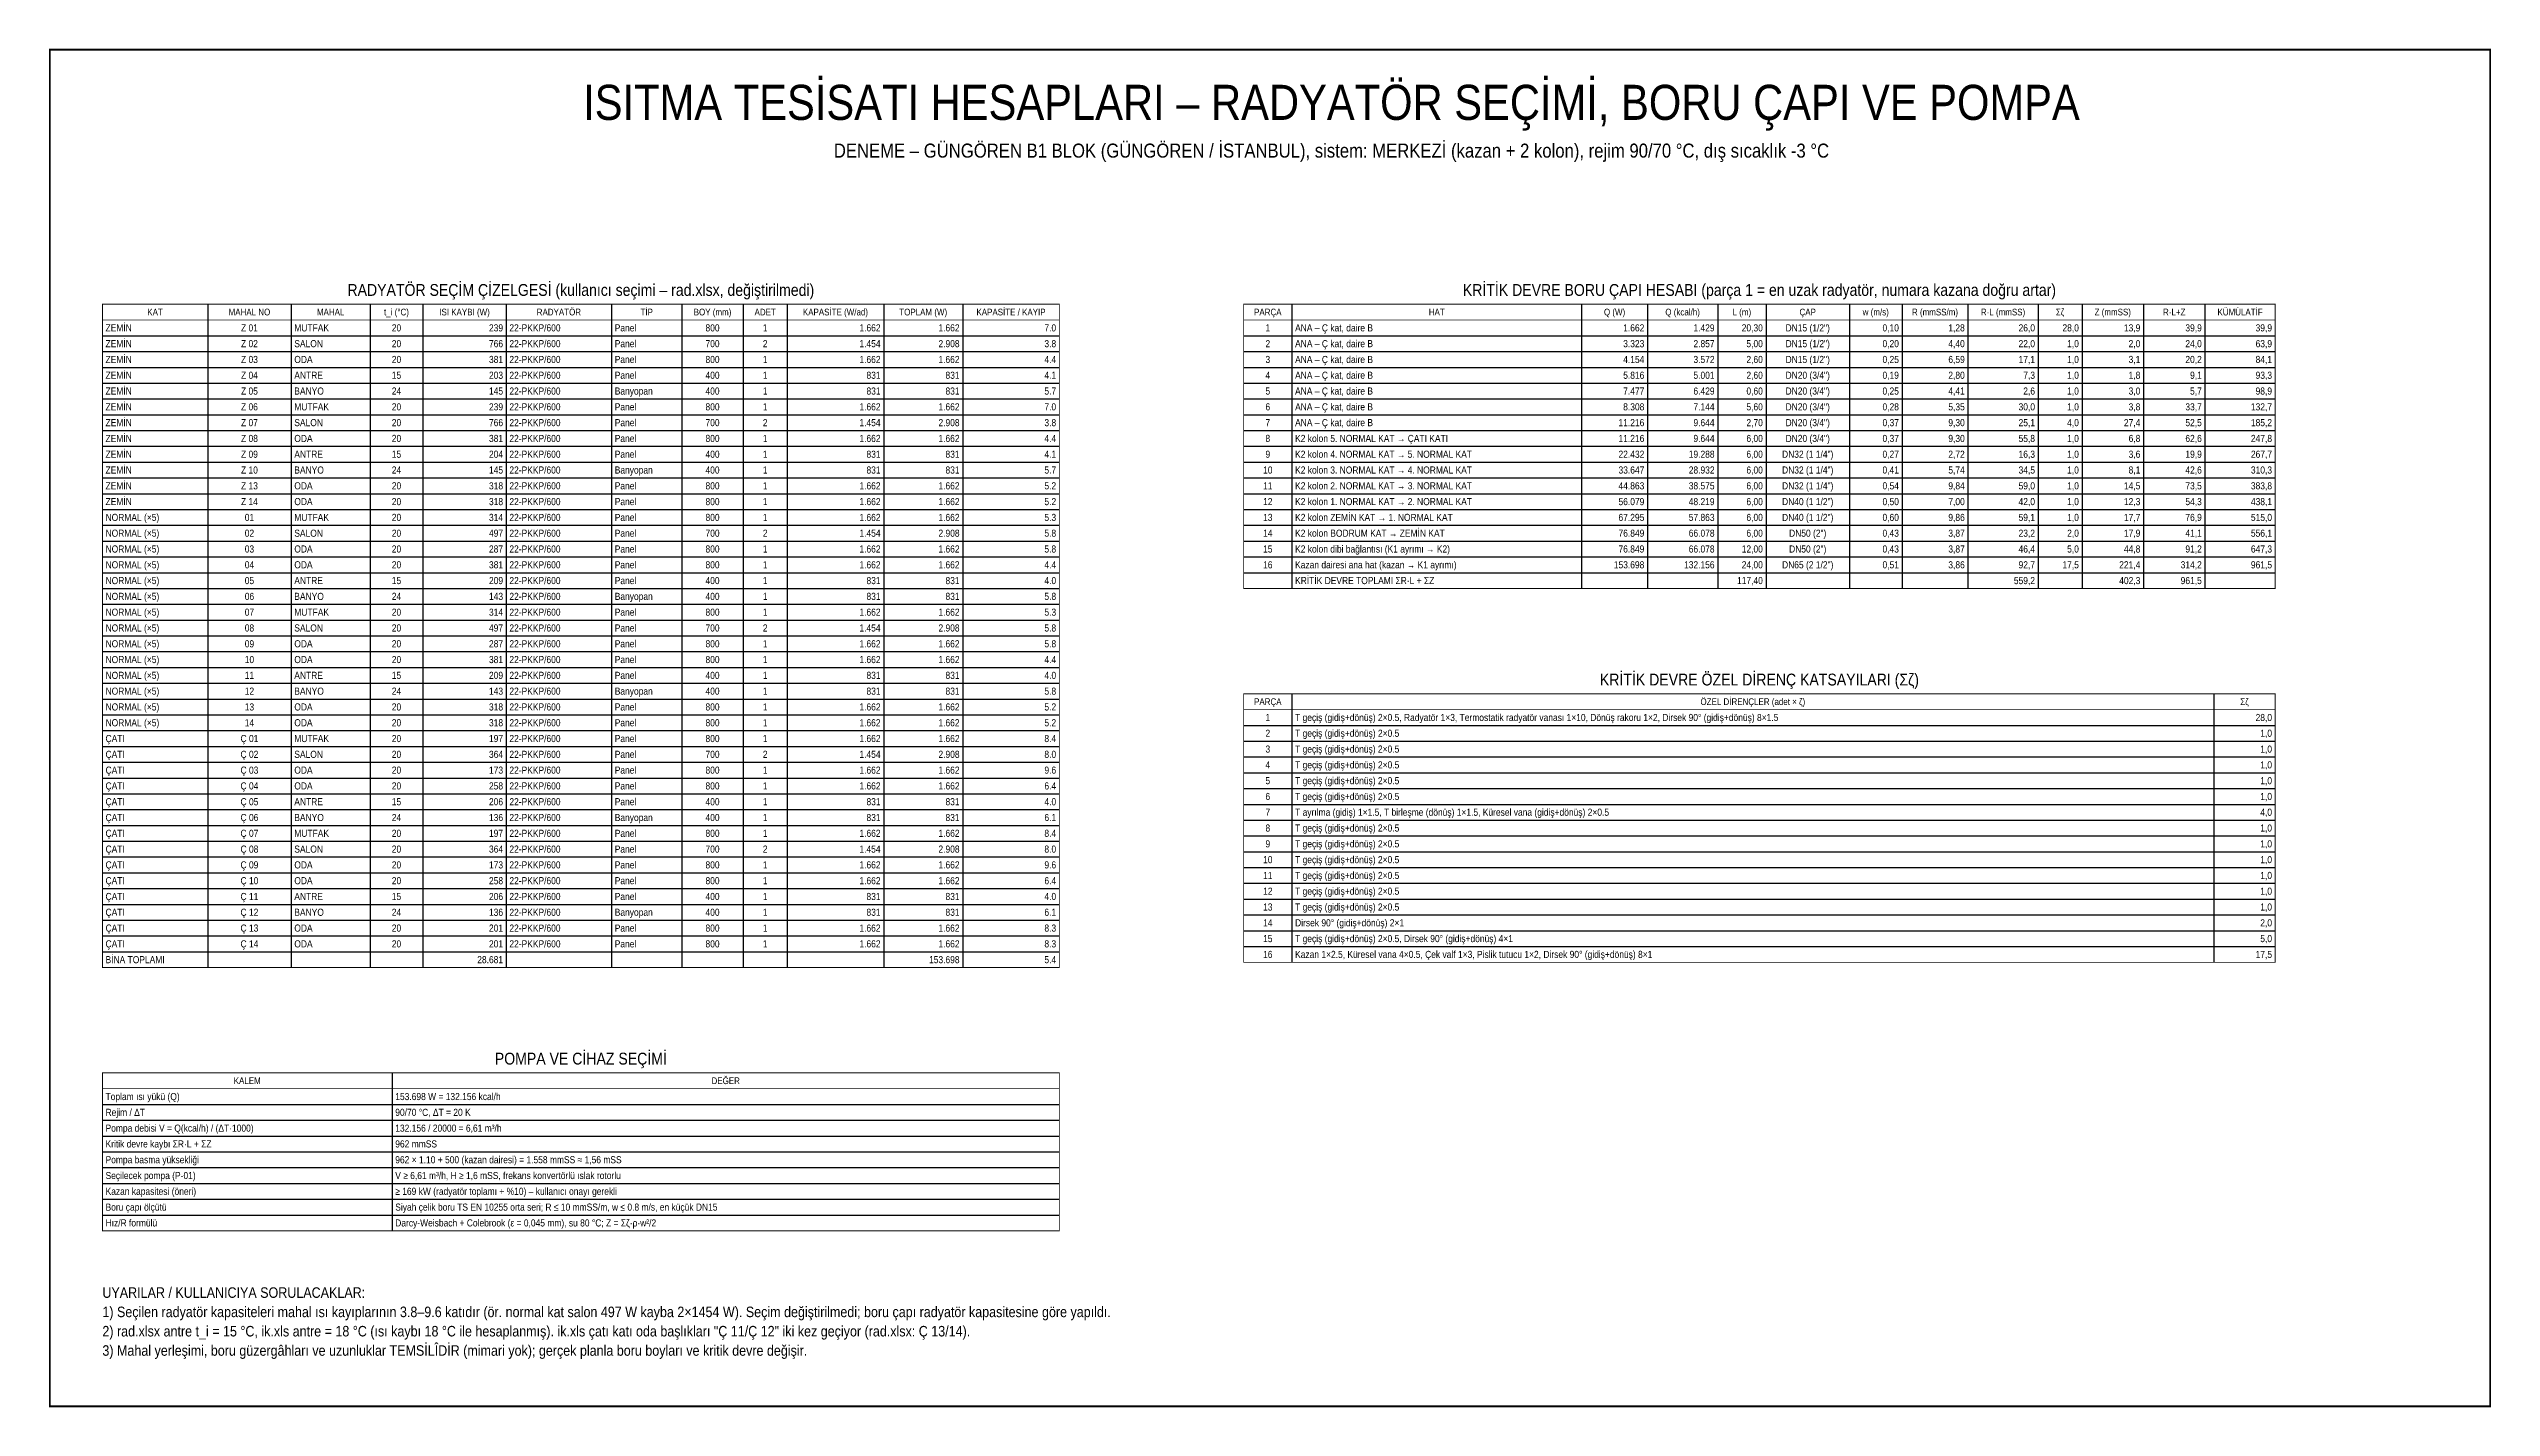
# Model space of a CAD drawing. Header units: centimetres. Extents: x -61 to 10101, y -10257 to 1521.
# Drawn here: x -61 to 2721, y -10257 to -8709 of the extents above; entities that cross this region are included whole.
import ezdxf
from ezdxf.enums import TextEntityAlignment as Align

# ---------------------------------------------------------------- set-up
doc = ezdxf.new("R2010")
doc.units = ezdxf.units.CM
for name, color, linetype in [('ROTAS-BASLIK', 7, 'Continuous'), ('ROTAS-DENEME', 1, 'Continuous'), ('ROTAS-PAFTA', 7, 'Continuous'), ('ROTAS-TABLO', 7, 'Continuous'), ('ROTAS-YAZI', 7, 'Continuous')]:
    doc.layers.add(name, color=color, linetype=linetype)
doc.styles.add('ROTAS', font='arial.ttf')

msp = doc.modelspace()

# ---------------------------------------------------------------- linework, layer by layer
at = {"layer": 'ROTAS-PAFTA', "const_width": 2}
msp.add_lwpolyline([(-60, -10256), (2720, -10256), (2720, -8710), (-60, -8710)], close=True, dxfattribs=at)
at = {"layer": 'ROTAS-TABLO', "const_width": 1}
for points in [[(0, -9000), (1090, -9000), (1090, -9756), (0, -9756)], [(1300, -9000), (2475, -9000), (2475, -9324), (1300, -9324)], [(1300, -9444), (2475, -9444), (2475, -9750), (1300, -9750)], [(0, -9876), (1090, -9876), (1090, -10056), (0, -10056)]]:
    msp.add_lwpolyline(points, close=True, dxfattribs=at)
at = {"layer": 'ROTAS-TABLO'}
for points in [[(120, -9000), (120, -9756)], [(215, -9000), (215, -9756)], [(305, -9000), (305, -9756)], [(365, -9000), (365, -9756)], [(460, -9000), (460, -9756)], [(580, -9000), (580, -9756)], [(660, -9000), (660, -9756)], [(730, -9000), (730, -9756)], [(780, -9000), (780, -9756)], [(890, -9000), (890, -9756)], [(980, -9000), (980, -9756)], [(1355, -9000), (1355, -9324)], [(1685, -9000), (1685, -9324)], [(1760, -9000), (1760, -9324)], [(1840, -9000), (1840, -9324)], [(1895, -9000), (1895, -9324)], [(1990, -9000), (1990, -9324)], [(2050, -9000), (2050, -9324)], [(2125, -9000), (2125, -9324)], [(2205, -9000), (2205, -9324)], [(2255, -9000), (2255, -9324)], [(2325, -9000), (2325, -9324)], [(2395, -9000), (2395, -9324)], [(0, -9036), (1090, -9036)], [(1300, -9036), (2475, -9036)], [(0, -9054), (1090, -9054)], [(1300, -9054), (2475, -9054)], [(0, -9072), (1090, -9072)], [(0, -9090), (1090, -9090)], [(1300, -9072), (2475, -9072)], [(1300, -9090), (2475, -9090)], [(0, -9108), (1090, -9108)], [(1300, -9108), (2475, -9108)], [(0, -9126), (1090, -9126)], [(0, -9144), (1090, -9144)], [(1300, -9126), (2475, -9126)], [(1300, -9144), (2475, -9144)], [(0, -9162), (1090, -9162)], [(0, -9180), (1090, -9180)], [(1300, -9162), (2475, -9162)], [(1300, -9180), (2475, -9180)], [(0, -9198), (1090, -9198)], [(1300, -9198), (2475, -9198)], [(0, -9216), (1090, -9216)], [(0, -9234), (1090, -9234)], [(1300, -9216), (2475, -9216)], [(1300, -9234), (2475, -9234)], [(0, -9252), (1090, -9252)], [(1300, -9252), (2475, -9252)], [(0, -9270), (1090, -9270)], [(0, -9288), (1090, -9288)], [(1300, -9270), (2475, -9270)], [(1300, -9288), (2475, -9288)], [(0, -9306), (1090, -9306)], [(1300, -9306), (2475, -9306)], [(0, -9324), (1090, -9324)], [(0, -9342), (1090, -9342)], [(0, -9360), (1090, -9360)], [(0, -9378), (1090, -9378)], [(0, -9396), (1090, -9396)], [(0, -9414), (1090, -9414)], [(0, -9432), (1090, -9432)], [(0, -9450), (1090, -9450)], [(1355, -9444), (1355, -9750)], [(2405, -9444), (2405, -9750)], [(0, -9468), (1090, -9468)], [(0, -9486), (1090, -9486)], [(1300, -9480), (2475, -9480)], [(0, -9504), (1090, -9504)], [(1300, -9498), (2475, -9498)], [(0, -9522), (1090, -9522)], [(0, -9540), (1090, -9540)], [(1300, -9516), (2475, -9516)], [(1300, -9534), (2475, -9534)], [(0, -9558), (1090, -9558)], [(1300, -9552), (2475, -9552)], [(1300, -9570), (2475, -9570)], [(0, -9576), (1090, -9576)], [(0, -9594), (1090, -9594)], [(1300, -9588), (2475, -9588)], [(0, -9612), (1090, -9612)], [(1300, -9606), (2475, -9606)], [(1300, -9624), (2475, -9624)], [(0, -9630), (1090, -9630)], [(0, -9648), (1090, -9648)], [(1300, -9642), (2475, -9642)], [(0, -9666), (1090, -9666)], [(1300, -9660), (2475, -9660)], [(1300, -9678), (2475, -9678)], [(0, -9684), (1090, -9684)], [(0, -9702), (1090, -9702)], [(1300, -9696), (2475, -9696)], [(0, -9720), (1090, -9720)], [(1300, -9714), (2475, -9714)], [(1300, -9732), (2475, -9732)], [(0, -9738), (1090, -9738)], [(330, -9876), (330, -10056)], [(0, -9912), (1090, -9912)], [(0, -9930), (1090, -9930)], [(0, -9948), (1090, -9948)], [(0, -9966), (1090, -9966)], [(0, -9984), (1090, -9984)], [(0, -10002), (1090, -10002)], [(0, -10020), (1090, -10020)], [(0, -10038), (1090, -10038)]]:
    msp.add_lwpolyline(points, dxfattribs=at)
at = {"layer": 'ROTAS-TABLO', "const_width": 0.6}
for points in [[(0, -9018), (1090, -9018)], [(1300, -9018), (2475, -9018)], [(1300, -9462), (2475, -9462)], [(0, -9894), (1090, -9894)]]:
    msp.add_lwpolyline(points, dxfattribs=at)

# ---------------------------------------------------------------- texts
at = {"layer": 'ROTAS-BASLIK', "style": 'ROTAS', "width": 0.85}
for s, height, p in [('ISITMA TESİSATI HESAPLARI – RADYATÖR SEÇİMİ, BORU ÇAPI VE POMPA', 40, (1400, -8770)), ('RADYATÖR SEÇİM ÇİZELGESİ (kullanıcı seçimi – rad.xlsx, değiştirilmedi)', 13.5, (545, -8983.8)), ('KRİTİK DEVRE BORU ÇAPI HESABI (parça 1 = en uzak radyatör, numara kazana doğru artar)', 13.5, (1887.5, -8983.8)), ('KRİTİK DEVRE ÖZEL DİRENÇ KATSAYILARI (Σζ)', 13.5, (1887.5, -9427.8)), ('POMPA VE CİHAZ SEÇİMİ', 13.5, (545, -9859.8))]:
    msp.add_text(s, height=height, dxfattribs=at).set_placement(p, align=Align.MIDDLE_CENTER)
at = {"layer": 'ROTAS-DENEME', "style": 'ROTAS', "width": 0.85}
msp.add_text('DENEME – GÜNGÖREN B1 BLOK (GÜNGÖREN / İSTANBUL), sistem: MERKEZİ (kazan + 2 kolon), rejim 90/70 °C, dış sıcaklık -3 °C', height=16, dxfattribs=at).set_placement((1400, -8825), align=Align.MIDDLE_CENTER)
msp.add_text('UYARILAR / KULLANICIYA SORULACAKLAR:', height=12, dxfattribs=at).set_placement((0, -10136), align=Align.BOTTOM_LEFT)
at = {"layer": 'ROTAS-TABLO', "style": 'ROTAS', "width": 0.85}
for s, height, p in [('KAT', 7.65, (60, -9009)), ('MAHAL NO', 7.65, (167.5, -9009)), ('MAHAL', 7.65, (260, -9009)), ('t_i (°C)', 7.65, (335, -9009)), ('ISI KAYBI (W)', 7.65, (412.5, -9009)), ('RADYATÖR', 7.65, (520, -9009)), ('TİP', 7.65, (620, -9009)), ('BOY (mm)', 7.65, (695, -9009)), ('ADET', 7.65, (755, -9009)), ('KAPASİTE (W/ad)', 7.65, (835, -9009)), ('TOPLAM (W)', 7.65, (935, -9009)), ('KAPASİTE / KAYIP', 7.65, (1035, -9009)), ('PARÇA', 7.65, (1327.5, -9009)), ('HAT', 7.65, (1520, -9009)), ('Q (W)', 7.65, (1722.5, -9009)), ('Q (kcal/h)', 7.65, (1800, -9009)), ('L (m)', 7.65, (1867.5, -9009)), ('ÇAP', 7.65, (1942.5, -9009)), ('w (m/s)', 7.65, (2020, -9009)), ('R (mmSS/m)', 7.65, (2087.5, -9009)), ('R·L (mmSS)', 7.65, (2165, -9009)), ('Σζ', 7.65, (2230, -9009)), ('Z (mmSS)', 7.65, (2290, -9009)), ('R·L+Z', 7.65, (2360, -9009)), ('KÜMÜLATİF', 7.65, (2435, -9009)), ('Z 01', 8.1, (167.5, -9027)), ('Z 02', 8.1, (167.5, -9045)), ('20', 8.1, (335, -9027)), ('20', 8.1, (335, -9045)), ('800', 8.1, (695, -9027)), ('700', 8.1, (695, -9045)), ('2', 8.1, (755, -9045)), ('1', 8.1, (755, -9027)), ('2', 8.1, (1327.5, -9045)), ('1', 8.1, (1327.5, -9027)), ('DN15 (1/2")', 8.1, (1942.5, -9027)), ('DN15 (1/2")', 8.1, (1942.5, -9045)), ('Z 03', 8.1, (167.5, -9063)), ('20', 8.1, (335, -9063)), ('800', 8.1, (695, -9063)), ('1', 8.1, (755, -9063)), ('3', 8.1, (1327.5, -9063)), ('DN15 (1/2")', 8.1, (1942.5, -9063)), ('Z 04', 8.1, (167.5, -9081)), ('Z 05', 8.1, (167.5, -9099)), ('24', 8.1, (335, -9099)), ('15', 8.1, (335, -9081)), ('400', 8.1, (695, -9081)), ('400', 8.1, (695, -9099)), ('1', 8.1, (755, -9081)), ('1', 8.1, (755, -9099)), ('4', 8.1, (1327.5, -9081)), ('5', 8.1, (1327.5, -9099)), ('DN20 (3/4")', 8.1, (1942.5, -9081)), ('DN20 (3/4")', 8.1, (1942.5, -9099)), ('Z 06', 8.1, (167.5, -9117)), ('20', 8.1, (335, -9117)), ('800', 8.1, (695, -9117)), ('1', 8.1, (755, -9117)), ('6', 8.1, (1327.5, -9117)), ('DN20 (3/4")', 8.1, (1942.5, -9117)), ('Z 07', 8.1, (167.5, -9135)), ('Z 08', 8.1, (167.5, -9153)), ('20', 8.1, (335, -9135)), ('20', 8.1, (335, -9153)), ('800', 8.1, (695, -9153)), ('700', 8.1, (695, -9135)), ('2', 8.1, (755, -9135)), ('1', 8.1, (755, -9153)), ('8', 8.1, (1327.5, -9153)), ('7', 8.1, (1327.5, -9135)), ('DN20 (3/4")', 8.1, (1942.5, -9135)), ('DN20 (3/4")', 8.1, (1942.5, -9153)), ('Z 09', 8.1, (167.5, -9171)), ('15', 8.1, (335, -9171)), ('400', 8.1, (695, -9171)), ('1', 8.1, (755, -9171)), ('9', 8.1, (1327.5, -9171)), ('DN32 (1 1/4")', 8.1, (1942.5, -9171)), ('Z 10', 8.1, (167.5, -9189)), ('Z 13', 8.1, (167.5, -9207)), ('24', 8.1, (335, -9189)), ('20', 8.1, (335, -9207)), ('400', 8.1, (695, -9189)), ('800', 8.1, (695, -9207)), ('1', 8.1, (755, -9189)), ('1', 8.1, (755, -9207)), ('10', 8.1, (1327.5, -9189)), ('11', 8.1, (1327.5, -9207)), ('DN32 (1 1/4")', 8.1, (1942.5, -9189)), ('DN32 (1 1/4")', 8.1, (1942.5, -9207)), ('Z 14', 8.1, (167.5, -9225)), ('20', 8.1, (335, -9225)), ('800', 8.1, (695, -9225)), ('1', 8.1, (755, -9225)), ('12', 8.1, (1327.5, -9225)), ('DN40 (1 1/2")', 8.1, (1942.5, -9225)), ('01', 8.1, (167.5, -9243)), ('02', 8.1, (167.5, -9261)), ('20', 8.1, (335, -9243)), ('20', 8.1, (335, -9261)), ('800', 8.1, (695, -9243)), ('700', 8.1, (695, -9261)), ('2', 8.1, (755, -9261)), ('1', 8.1, (755, -9243)), ('13', 8.1, (1327.5, -9243)), ('14', 8.1, (1327.5, -9261)), ('DN40 (1 1/2")', 8.1, (1942.5, -9243)), ('DN50 (2")', 8.1, (1942.5, -9261)), ('03', 8.1, (167.5, -9279)), ('20', 8.1, (335, -9279)), ('800', 8.1, (695, -9279)), ('1', 8.1, (755, -9279)), ('15', 8.1, (1327.5, -9279)), ('DN50 (2")', 8.1, (1942.5, -9279)), ('04', 8.1, (167.5, -9297)), ('05', 8.1, (167.5, -9315)), ('20', 8.1, (335, -9297)), ('15', 8.1, (335, -9315)), ('400', 8.1, (695, -9315)), ('800', 8.1, (695, -9297)), ('1', 8.1, (755, -9297)), ('1', 8.1, (755, -9315)), ('16', 8.1, (1327.5, -9297)), ('DN65 (2 1/2")', 8.1, (1942.5, -9297)), ('06', 8.1, (167.5, -9333)), ('07', 8.1, (167.5, -9351)), ('24', 8.1, (335, -9333)), ('20', 8.1, (335, -9351)), ('400', 8.1, (695, -9333)), ('800', 8.1, (695, -9351)), ('1', 8.1, (755, -9333)), ('1', 8.1, (755, -9351)), ('08', 8.1, (167.5, -9369)), ('20', 8.1, (335, -9369)), ('700', 8.1, (695, -9369)), ('2', 8.1, (755, -9369)), ('09', 8.1, (167.5, -9387)), ('10', 8.1, (167.5, -9405)), ('20', 8.1, (335, -9387)), ('20', 8.1, (335, -9405)), ('800', 8.1, (695, -9387)), ('800', 8.1, (695, -9405)), ('1', 8.1, (755, -9387)), ('1', 8.1, (755, -9405)), ('11', 8.1, (167.5, -9423)), ('15', 8.1, (335, -9423)), ('400', 8.1, (695, -9423)), ('1', 8.1, (755, -9423)), ('12', 8.1, (167.5, -9441)), ('13', 8.1, (167.5, -9459)), ('24', 8.1, (335, -9441)), ('20', 8.1, (335, -9459)), ('400', 8.1, (695, -9441)), ('800', 8.1, (695, -9459)), ('1', 8.1, (755, -9441)), ('1', 8.1, (755, -9459)), ('PARÇA', 7.65, (1327.5, -9453)), ('ÖZEL DİRENÇLER (adet × ζ)', 7.65, (1880, -9453)), ('Σζ', 7.65, (2440, -9453)), ('14', 8.1, (167.5, -9477)), ('20', 8.1, (335, -9477)), ('800', 8.1, (695, -9477)), ('1', 8.1, (755, -9477)), ('2', 8.1, (1327.5, -9489)), ('1', 8.1, (1327.5, -9471)), ('Ç 01', 8.1, (167.5, -9495)), ('Ç 02', 8.1, (167.5, -9513)), ('20', 8.1, (335, -9495)), ('20', 8.1, (335, -9513)), ('800', 8.1, (695, -9495)), ('700', 8.1, (695, -9513)), ('2', 8.1, (755, -9513)), ('1', 8.1, (755, -9495)), ('3', 8.1, (1327.5, -9507)), ('Ç 03', 8.1, (167.5, -9531)), ('20', 8.1, (335, -9531)), ('800', 8.1, (695, -9531)), ('1', 8.1, (755, -9531)), ('4', 8.1, (1327.5, -9525)), ('5', 8.1, (1327.5, -9543)), ('Ç 04', 8.1, (167.5, -9549)), ('Ç 05', 8.1, (167.5, -9567)), ('20', 8.1, (335, -9549)), ('15', 8.1, (335, -9567)), ('400', 8.1, (695, -9567)), ('800', 8.1, (695, -9549)), ('1', 8.1, (755, -9549)), ('1', 8.1, (755, -9567)), ('6', 8.1, (1327.5, -9561)), ('Ç 06', 8.1, (167.5, -9585)), ('24', 8.1, (335, -9585)), ('400', 8.1, (695, -9585)), ('1', 8.1, (755, -9585)), ('8', 8.1, (1327.5, -9597)), ('7', 8.1, (1327.5, -9579)), ('Ç 07', 8.1, (167.5, -9603)), ('Ç 08', 8.1, (167.5, -9621)), ('20', 8.1, (335, -9603)), ('20', 8.1, (335, -9621)), ('800', 8.1, (695, -9603)), ('700', 8.1, (695, -9621)), ('2', 8.1, (755, -9621)), ('1', 8.1, (755, -9603)), ('9', 8.1, (1327.5, -9615)), ('Ç 09', 8.1, (167.5, -9639)), ('Ç 10', 8.1, (167.5, -9657)), ('20', 8.1, (335, -9639)), ('20', 8.1, (335, -9657)), ('800', 8.1, (695, -9639)), ('800', 8.1, (695, -9657)), ('1', 8.1, (755, -9639)), ('1', 8.1, (755, -9657)), ('10', 8.1, (1327.5, -9633)), ('11', 8.1, (1327.5, -9651)), ('Ç 11', 8.1, (167.5, -9675)), ('15', 8.1, (335, -9675)), ('400', 8.1, (695, -9675)), ('1', 8.1, (755, -9675)), ('12', 8.1, (1327.5, -9669)), ('Ç 12', 8.1, (167.5, -9693)), ('Ç 13', 8.1, (167.5, -9711)), ('24', 8.1, (335, -9693)), ('20', 8.1, (335, -9711)), ('400', 8.1, (695, -9693)), ('800', 8.1, (695, -9711)), ('1', 8.1, (755, -9693)), ('1', 8.1, (755, -9711)), ('13', 8.1, (1327.5, -9687)), ('14', 8.1, (1327.5, -9705)), ('Ç 14', 8.1, (167.5, -9729)), ('20', 8.1, (335, -9729)), ('800', 8.1, (695, -9729)), ('1', 8.1, (755, -9729)), ('15', 8.1, (1327.5, -9723)), ('16', 8.1, (1327.5, -9741)), ('KALEM', 7.65, (165, -9885)), ('DEĞER', 7.65, (710, -9885))]:
    msp.add_text(s, height=height, dxfattribs=at).set_placement(p, align=Align.MIDDLE_CENTER)
for s, p in [('ZEMİN', (3.6, -9027)), ('ZEMİN', (3.6, -9045)), ('SALON', (218.6, -9045)), ('MUTFAK', (218.6, -9027)), ('22-PKKP/600', (463.6, -9027)), ('22-PKKP/600', (463.6, -9045)), ('Panel', (583.6, -9027)), ('Panel', (583.6, -9045)), ('ANA – Ç kat, daire B', (1358.6, -9027)), ('ANA – Ç kat, daire B', (1358.6, -9045)), ('ZEMİN', (3.6, -9063)), ('ODA', (218.6, -9063)), ('22-PKKP/600', (463.6, -9063)), ('Panel', (583.6, -9063)), ('ANA – Ç kat, daire B', (1358.6, -9063)), ('ZEMİN', (3.6, -9081)), ('ZEMİN', (3.6, -9099)), ('ANTRE', (218.6, -9081)), ('BANYO', (218.6, -9099)), ('22-PKKP/600', (463.6, -9081)), ('22-PKKP/600', (463.6, -9099)), ('Panel', (583.6, -9081)), ('Banyopan', (583.6, -9099)), ('ANA – Ç kat, daire B', (1358.6, -9081)), ('ANA – Ç kat, daire B', (1358.6, -9099)), ('ZEMİN', (3.6, -9117)), ('MUTFAK', (218.6, -9117)), ('22-PKKP/600', (463.6, -9117)), ('Panel', (583.6, -9117)), ('ANA – Ç kat, daire B', (1358.6, -9117)), ('ZEMİN', (3.6, -9135)), ('ZEMİN', (3.6, -9153)), ('SALON', (218.6, -9135)), ('ODA', (218.6, -9153)), ('22-PKKP/600', (463.6, -9135)), ('22-PKKP/600', (463.6, -9153)), ('Panel', (583.6, -9135)), ('Panel', (583.6, -9153)), ('ANA – Ç kat, daire B', (1358.6, -9135)), ('K2 kolon 5. NORMAL KAT → ÇATI KATI', (1358.6, -9153)), ('ZEMİN', (3.6, -9171)), ('ANTRE', (218.6, -9171)), ('22-PKKP/600', (463.6, -9171)), ('Panel', (583.6, -9171)), ('K2 kolon 4. NORMAL KAT → 5. NORMAL KAT', (1358.6, -9171)), ('ZEMİN', (3.6, -9189)), ('ZEMİN', (3.6, -9207)), ('ODA', (218.6, -9207)), ('BANYO', (218.6, -9189)), ('22-PKKP/600', (463.6, -9189)), ('22-PKKP/600', (463.6, -9207)), ('Banyopan', (583.6, -9189)), ('Panel', (583.6, -9207)), ('K2 kolon 3. NORMAL KAT → 4. NORMAL KAT', (1358.6, -9189)), ('K2 kolon 2. NORMAL KAT → 3. NORMAL KAT', (1358.6, -9207)), ('ZEMİN', (3.6, -9225)), ('ODA', (218.6, -9225)), ('22-PKKP/600', (463.6, -9225)), ('Panel', (583.6, -9225)), ('K2 kolon 1. NORMAL KAT → 2. NORMAL KAT', (1358.6, -9225)), ('NORMAL (×5)', (3.6, -9243)), ('NORMAL (×5)', (3.6, -9261)), ('SALON', (218.6, -9261)), ('MUTFAK', (218.6, -9243)), ('22-PKKP/600', (463.6, -9243)), ('22-PKKP/600', (463.6, -9261)), ('Panel', (583.6, -9243)), ('Panel', (583.6, -9261)), ('K2 kolon ZEMİN KAT → 1. NORMAL KAT', (1358.6, -9243)), ('K2 kolon BODRUM KAT → ZEMİN KAT', (1358.6, -9261)), ('NORMAL (×5)', (3.6, -9279)), ('ODA', (218.6, -9279)), ('22-PKKP/600', (463.6, -9279)), ('Panel', (583.6, -9279)), ('K2 kolon dibi bağlantısı (K1 ayrımı → K2)', (1358.6, -9279)), ('NORMAL (×5)', (3.6, -9297)), ('NORMAL (×5)', (3.6, -9315)), ('ANTRE', (218.6, -9315)), ('ODA', (218.6, -9297)), ('22-PKKP/600', (463.6, -9297)), ('22-PKKP/600', (463.6, -9315)), ('Panel', (583.6, -9297)), ('Panel', (583.6, -9315)), ('Kazan dairesi ana hat (kazan → K1 ayrımı)', (1358.6, -9297)), ('KRİTİK DEVRE TOPLAMI ΣR·L + ΣZ', (1358.6, -9315)), ('NORMAL (×5)', (3.6, -9333)), ('NORMAL (×5)', (3.6, -9351)), ('BANYO', (218.6, -9333)), ('MUTFAK', (218.6, -9351)), ('22-PKKP/600', (463.6, -9333)), ('22-PKKP/600', (463.6, -9351)), ('Banyopan', (583.6, -9333)), ('Panel', (583.6, -9351)), ('NORMAL (×5)', (3.6, -9369)), ('SALON', (218.6, -9369)), ('22-PKKP/600', (463.6, -9369)), ('Panel', (583.6, -9369)), ('NORMAL (×5)', (3.6, -9387)), ('NORMAL (×5)', (3.6, -9405)), ('ODA', (218.6, -9387)), ('ODA', (218.6, -9405)), ('22-PKKP/600', (463.6, -9387)), ('22-PKKP/600', (463.6, -9405)), ('Panel', (583.6, -9387)), ('Panel', (583.6, -9405)), ('NORMAL (×5)', (3.6, -9423)), ('ANTRE', (218.6, -9423)), ('22-PKKP/600', (463.6, -9423)), ('Panel', (583.6, -9423)), ('NORMAL (×5)', (3.6, -9441)), ('NORMAL (×5)', (3.6, -9459)), ('ODA', (218.6, -9459)), ('BANYO', (218.6, -9441)), ('22-PKKP/600', (463.6, -9441)), ('22-PKKP/600', (463.6, -9459)), ('Banyopan', (583.6, -9441)), ('Panel', (583.6, -9459)), ('NORMAL (×5)', (3.6, -9477)), ('ODA', (218.6, -9477)), ('22-PKKP/600', (463.6, -9477)), ('Panel', (583.6, -9477)), ('T geçiş (gidiş+dönüş) 2×0.5, Radyatör 1×3, Termostatik radyatör vanası 1×10, Dönüş rakoru 1×2, Dirsek 90° (gidiş+dönüş) 8×1.5', (1358.6, -9471)), ('T geçiş (gidiş+dönüş) 2×0.5', (1358.6, -9489)), ('ÇATI', (3.6, -9495)), ('ÇATI', (3.6, -9513)), ('SALON', (218.6, -9513)), ('MUTFAK', (218.6, -9495)), ('22-PKKP/600', (463.6, -9495)), ('22-PKKP/600', (463.6, -9513)), ('Panel', (583.6, -9495)), ('Panel', (583.6, -9513)), ('T geçiş (gidiş+dönüş) 2×0.5', (1358.6, -9507)), ('ÇATI', (3.6, -9531)), ('ODA', (218.6, -9531)), ('22-PKKP/600', (463.6, -9531)), ('Panel', (583.6, -9531)), ('T geçiş (gidiş+dönüş) 2×0.5', (1358.6, -9525)), ('T geçiş (gidiş+dönüş) 2×0.5', (1358.6, -9543)), ('ÇATI', (3.6, -9549)), ('ÇATI', (3.6, -9567)), ('ANTRE', (218.6, -9567)), ('ODA', (218.6, -9549)), ('22-PKKP/600', (463.6, -9549)), ('22-PKKP/600', (463.6, -9567)), ('Panel', (583.6, -9549)), ('Panel', (583.6, -9567)), ('T geçiş (gidiş+dönüş) 2×0.5', (1358.6, -9561)), ('ÇATI', (3.6, -9585)), ('BANYO', (218.6, -9585)), ('22-PKKP/600', (463.6, -9585)), ('Banyopan', (583.6, -9585)), ('T ayrılma (gidiş) 1×1.5, T birleşme (dönüş) 1×1.5, Küresel vana (gidiş+dönüş) 2×0.5', (1358.6, -9579)), ('T geçiş (gidiş+dönüş) 2×0.5', (1358.6, -9597)), ('ÇATI', (3.6, -9603)), ('ÇATI', (3.6, -9621)), ('SALON', (218.6, -9621)), ('MUTFAK', (218.6, -9603)), ('22-PKKP/600', (463.6, -9603)), ('22-PKKP/600', (463.6, -9621)), ('Panel', (583.6, -9603)), ('Panel', (583.6, -9621)), ('T geçiş (gidiş+dönüş) 2×0.5', (1358.6, -9615)), ('ÇATI', (3.6, -9639)), ('ÇATI', (3.6, -9657)), ('ODA', (218.6, -9639)), ('ODA', (218.6, -9657)), ('22-PKKP/600', (463.6, -9639)), ('22-PKKP/600', (463.6, -9657)), ('Panel', (583.6, -9639)), ('Panel', (583.6, -9657)), ('T geçiş (gidiş+dönüş) 2×0.5', (1358.6, -9633)), ('T geçiş (gidiş+dönüş) 2×0.5', (1358.6, -9651)), ('ÇATI', (3.6, -9675)), ('ANTRE', (218.6, -9675)), ('22-PKKP/600', (463.6, -9675)), ('Panel', (583.6, -9675)), ('T geçiş (gidiş+dönüş) 2×0.5', (1358.6, -9669)), ('ÇATI', (3.6, -9693)), ('ÇATI', (3.6, -9711)), ('ODA', (218.6, -9711)), ('BANYO', (218.6, -9693)), ('22-PKKP/600', (463.6, -9693)), ('22-PKKP/600', (463.6, -9711)), ('Banyopan', (583.6, -9693)), ('Panel', (583.6, -9711)), ('T geçiş (gidiş+dönüş) 2×0.5', (1358.6, -9687)), ('Dirsek 90° (gidiş+dönüş) 2×1', (1358.6, -9705)), ('ÇATI', (3.6, -9729)), ('ODA', (218.6, -9729)), ('22-PKKP/600', (463.6, -9729)), ('Panel', (583.6, -9729)), ('T geçiş (gidiş+dönüş) 2×0.5, Dirsek 90° (gidiş+dönüş) 4×1', (1358.6, -9723)), ('Kazan 1×2.5, Küresel vana 4×0.5, Çek valf 1×3, Pislik tutucu 1×2, Dirsek 90° (gidiş+dönüş) 8×1', (1358.6, -9741)), ('BİNA TOPLAMI', (3.6, -9747)), ('Toplam ısı yükü (Q)', (3.6, -9903)), ('153.698 W = 132.156 kcal/h', (333.6, -9903)), ('Rejim / ΔT', (3.6, -9921)), ('90/70 °C, ΔT = 20 K', (333.6, -9921)), ('Pompa debisi V = Q(kcal/h) / (ΔT·1000)', (3.6, -9939)), ('Kritik devre kaybı ΣR·L + ΣZ', (3.6, -9957)), ('962 mmSS', (333.6, -9957)), ('132.156 / 20000 = 6,61 m³/h', (333.6, -9939)), ('Pompa basma yüksekliği', (3.6, -9975)), ('962 × 1.10 + 500 (kazan dairesi) = 1.558 mmSS ≈ 1,56 mSS', (333.6, -9975)), ('Seçilecek pompa (P-01)', (3.6, -9993)), ('Kazan kapasitesi (öneri)', (3.6, -10011)), ('V ≥ 6,61 m³/h, H ≥ 1,6 mSS, frekans konvertörlü ıslak rotorlu', (333.6, -9993)), ('≥ 169 kW (radyatör toplamı + %10) – kullanıcı onayı gerekli', (333.6, -10011)), ('Boru çapı ölçütü', (3.6, -10029)), ('Hız/R formülü', (3.6, -10047)), ('Siyah çelik boru TS EN 10255 orta seri; R ≤ 10 mmSS/m, w ≤ 0.8 m/s, en küçük DN15', (333.6, -10029)), ('Darcy-Weisbach + Colebrook (ε = 0,045 mm), su 80 °C; Z = Σζ·ρ·w²/2', (333.6, -10047))]:
    msp.add_text(s, height=8.1, dxfattribs=at).set_placement(p, align=Align.MIDDLE_LEFT)
for s, p in [('239', (456.4, -9027)), ('766', (456.4, -9045)), ('1.662', (886.4, -9027)), ('1.454', (886.4, -9045)), ('2.908', (976.4, -9045)), ('1.662', (976.4, -9027)), ('3.8', (1086.4, -9045)), ('7.0', (1086.4, -9027)), ('3.323', (1756.4, -9045)), ('1.662', (1756.4, -9027)), ('2.857', (1836.4, -9045)), ('1.429', (1836.4, -9027)), ('20,30', (1891.4, -9027)), ('5,00', (1891.4, -9045)), ('0,10', (2046.4, -9027)), ('0,20', (2046.4, -9045)), ('4,40', (2121.4, -9045)), ('1,28', (2121.4, -9027)), ('26,0', (2201.4, -9027)), ('22,0', (2201.4, -9045)), ('28,0', (2251.4, -9027)), ('1,0', (2251.4, -9045)), ('13,9', (2321.4, -9027)), ('2,0', (2321.4, -9045)), ('39,9', (2391.4, -9027)), ('24,0', (2391.4, -9045)), ('39,9', (2471.4, -9027)), ('63,9', (2471.4, -9045)), ('381', (456.4, -9063)), ('1.662', (886.4, -9063)), ('1.662', (976.4, -9063)), ('4.4', (1086.4, -9063)), ('4.154', (1756.4, -9063)), ('3.572', (1836.4, -9063)), ('2,60', (1891.4, -9063)), ('0,25', (2046.4, -9063)), ('6,59', (2121.4, -9063)), ('17,1', (2201.4, -9063)), ('1,0', (2251.4, -9063)), ('3,1', (2321.4, -9063)), ('20,2', (2391.4, -9063)), ('84,1', (2471.4, -9063)), ('203', (456.4, -9081)), ('145', (456.4, -9099)), ('831', (886.4, -9081)), ('831', (886.4, -9099)), ('831', (976.4, -9081)), ('831', (976.4, -9099)), ('4.1', (1086.4, -9081)), ('5.7', (1086.4, -9099)), ('5.816', (1756.4, -9081)), ('7.477', (1756.4, -9099)), ('5.001', (1836.4, -9081)), ('6.429', (1836.4, -9099)), ('0,60', (1891.4, -9099)), ('2,60', (1891.4, -9081)), ('0,19', (2046.4, -9081)), ('0,25', (2046.4, -9099)), ('4,41', (2121.4, -9099)), ('2,80', (2121.4, -9081)), ('7,3', (2201.4, -9081)), ('2,6', (2201.4, -9099)), ('1,0', (2251.4, -9081)), ('1,0', (2251.4, -9099)), ('3,0', (2321.4, -9099)), ('1,8', (2321.4, -9081)), ('5,7', (2391.4, -9099)), ('9,1', (2391.4, -9081)), ('93,3', (2471.4, -9081)), ('98,9', (2471.4, -9099)), ('239', (456.4, -9117)), ('1.662', (886.4, -9117)), ('1.662', (976.4, -9117)), ('7.0', (1086.4, -9117)), ('8.308', (1756.4, -9117)), ('7.144', (1836.4, -9117)), ('5,60', (1891.4, -9117)), ('0,28', (2046.4, -9117)), ('5,35', (2121.4, -9117)), ('30,0', (2201.4, -9117)), ('1,0', (2251.4, -9117)), ('3,8', (2321.4, -9117)), ('33,7', (2391.4, -9117)), ('132,7', (2471.4, -9117)), ('381', (456.4, -9153)), ('766', (456.4, -9135)), ('1.454', (886.4, -9135)), ('1.662', (886.4, -9153)), ('2.908', (976.4, -9135)), ('1.662', (976.4, -9153)), ('4.4', (1086.4, -9153)), ('3.8', (1086.4, -9135)), ('11.216', (1756.4, -9135)), ('11.216', (1756.4, -9153)), ('9.644', (1836.4, -9135)), ('9.644', (1836.4, -9153)), ('2,70', (1891.4, -9135)), ('6,00', (1891.4, -9153)), ('0,37', (2046.4, -9135)), ('0,37', (2046.4, -9153)), ('9,30', (2121.4, -9135)), ('9,30', (2121.4, -9153)), ('55,8', (2201.4, -9153)), ('25,1', (2201.4, -9135)), ('4,0', (2251.4, -9135)), ('1,0', (2251.4, -9153)), ('27,4', (2321.4, -9135)), ('6,8', (2321.4, -9153)), ('52,5', (2391.4, -9135)), ('62,6', (2391.4, -9153)), ('247,8', (2471.4, -9153)), ('185,2', (2471.4, -9135)), ('204', (456.4, -9171)), ('831', (886.4, -9171)), ('831', (976.4, -9171)), ('4.1', (1086.4, -9171)), ('22.432', (1756.4, -9171)), ('19.288', (1836.4, -9171)), ('6,00', (1891.4, -9171)), ('0,27', (2046.4, -9171)), ('2,72', (2121.4, -9171)), ('16,3', (2201.4, -9171)), ('1,0', (2251.4, -9171)), ('3,6', (2321.4, -9171)), ('19,9', (2391.4, -9171)), ('267,7', (2471.4, -9171)), ('318', (456.4, -9207)), ('145', (456.4, -9189)), ('1.662', (886.4, -9207)), ('831', (886.4, -9189)), ('1.662', (976.4, -9207)), ('831', (976.4, -9189)), ('5.7', (1086.4, -9189)), ('5.2', (1086.4, -9207)), ('44.863', (1756.4, -9207)), ('33.647', (1756.4, -9189)), ('38.575', (1836.4, -9207)), ('28.932', (1836.4, -9189)), ('6,00', (1891.4, -9189)), ('6,00', (1891.4, -9207)), ('0,41', (2046.4, -9189)), ('0,54', (2046.4, -9207)), ('5,74', (2121.4, -9189)), ('9,84', (2121.4, -9207)), ('34,5', (2201.4, -9189)), ('59,0', (2201.4, -9207)), ('1,0', (2251.4, -9189)), ('1,0', (2251.4, -9207)), ('14,5', (2321.4, -9207)), ('8,1', (2321.4, -9189)), ('42,6', (2391.4, -9189)), ('73,5', (2391.4, -9207)), ('310,3', (2471.4, -9189)), ('383,8', (2471.4, -9207)), ('318', (456.4, -9225)), ('1.662', (886.4, -9225)), ('1.662', (976.4, -9225)), ('5.2', (1086.4, -9225)), ('56.079', (1756.4, -9225)), ('48.219', (1836.4, -9225)), ('6,00', (1891.4, -9225)), ('0,50', (2046.4, -9225)), ('7,00', (2121.4, -9225)), ('42,0', (2201.4, -9225)), ('1,0', (2251.4, -9225)), ('12,3', (2321.4, -9225)), ('54,3', (2391.4, -9225)), ('438,1', (2471.4, -9225)), ('497', (456.4, -9261)), ('314', (456.4, -9243)), ('1.662', (886.4, -9243)), ('1.454', (886.4, -9261)), ('2.908', (976.4, -9261)), ('1.662', (976.4, -9243)), ('5.3', (1086.4, -9243)), ('5.8', (1086.4, -9261)), ('67.295', (1756.4, -9243)), ('76.849', (1756.4, -9261)), ('57.863', (1836.4, -9243)), ('66.078', (1836.4, -9261)), ('6,00', (1891.4, -9243)), ('6,00', (1891.4, -9261)), ('0,60', (2046.4, -9243)), ('0,43', (2046.4, -9261)), ('3,87', (2121.4, -9261)), ('9,86', (2121.4, -9243)), ('59,1', (2201.4, -9243)), ('23,2', (2201.4, -9261)), ('2,0', (2251.4, -9261)), ('1,0', (2251.4, -9243)), ('17,7', (2321.4, -9243)), ('17,9', (2321.4, -9261)), ('41,1', (2391.4, -9261)), ('76,9', (2391.4, -9243)), ('515,0', (2471.4, -9243)), ('556,1', (2471.4, -9261)), ('287', (456.4, -9279)), ('1.662', (886.4, -9279)), ('1.662', (976.4, -9279)), ('5.8', (1086.4, -9279)), ('76.849', (1756.4, -9279)), ('66.078', (1836.4, -9279)), ('12,00', (1891.4, -9279)), ('0,43', (2046.4, -9279)), ('3,87', (2121.4, -9279)), ('46,4', (2201.4, -9279)), ('5,0', (2251.4, -9279)), ('44,8', (2321.4, -9279)), ('91,2', (2391.4, -9279)), ('647,3', (2471.4, -9279)), ('381', (456.4, -9297)), ('209', (456.4, -9315)), ('1.662', (886.4, -9297)), ('831', (886.4, -9315)), ('1.662', (976.4, -9297)), ('831', (976.4, -9315)), ('4.4', (1086.4, -9297)), ('4.0', (1086.4, -9315)), ('153.698', (1756.4, -9297)), ('132.156', (1836.4, -9297)), ('117,40', (1891.4, -9315)), ('24,00', (1891.4, -9297)), ('0,51', (2046.4, -9297)), ('3,86', (2121.4, -9297)), ('559,2', (2201.4, -9315)), ('92,7', (2201.4, -9297)), ('17,5', (2251.4, -9297)), ('402,3', (2321.4, -9315)), ('221,4', (2321.4, -9297)), ('314,2', (2391.4, -9297)), ('961,5', (2391.4, -9315)), ('961,5', (2471.4, -9297)), ('314', (456.4, -9351)), ('143', (456.4, -9333)), ('1.662', (886.4, -9351)), ('831', (886.4, -9333)), ('1.662', (976.4, -9351)), ('831', (976.4, -9333)), ('5.8', (1086.4, -9333)), ('5.3', (1086.4, -9351)), ('497', (456.4, -9369)), ('1.454', (886.4, -9369)), ('2.908', (976.4, -9369)), ('5.8', (1086.4, -9369)), ('381', (456.4, -9405)), ('287', (456.4, -9387)), ('1.662', (886.4, -9387)), ('1.662', (886.4, -9405)), ('1.662', (976.4, -9387)), ('1.662', (976.4, -9405)), ('4.4', (1086.4, -9405)), ('5.8', (1086.4, -9387)), ('209', (456.4, -9423)), ('831', (886.4, -9423)), ('831', (976.4, -9423)), ('4.0', (1086.4, -9423)), ('318', (456.4, -9459)), ('143', (456.4, -9441)), ('1.662', (886.4, -9459)), ('831', (886.4, -9441)), ('1.662', (976.4, -9459)), ('831', (976.4, -9441)), ('5.8', (1086.4, -9441)), ('5.2', (1086.4, -9459)), ('318', (456.4, -9477)), ('1.662', (886.4, -9477)), ('1.662', (976.4, -9477)), ('5.2', (1086.4, -9477)), ('28,0', (2471.4, -9471)), ('1,0', (2471.4, -9489)), ('364', (456.4, -9513)), ('197', (456.4, -9495)), ('1.662', (886.4, -9495)), ('1.454', (886.4, -9513)), ('2.908', (976.4, -9513)), ('1.662', (976.4, -9495)), ('8.4', (1086.4, -9495)), ('8.0', (1086.4, -9513)), ('1,0', (2471.4, -9507)), ('173', (456.4, -9531)), ('1.662', (886.4, -9531)), ('1.662', (976.4, -9531)), ('9.6', (1086.4, -9531)), ('1,0', (2471.4, -9525)), ('1,0', (2471.4, -9543)), ('258', (456.4, -9549)), ('206', (456.4, -9567)), ('1.662', (886.4, -9549)), ('831', (886.4, -9567)), ('1.662', (976.4, -9549)), ('831', (976.4, -9567)), ('4.0', (1086.4, -9567)), ('6.4', (1086.4, -9549)), ('1,0', (2471.4, -9561)), ('136', (456.4, -9585)), ('831', (886.4, -9585)), ('831', (976.4, -9585)), ('6.1', (1086.4, -9585)), ('4,0', (2471.4, -9579)), ('1,0', (2471.4, -9597)), ('364', (456.4, -9621)), ('197', (456.4, -9603)), ('1.662', (886.4, -9603)), ('1.454', (886.4, -9621)), ('2.908', (976.4, -9621)), ('1.662', (976.4, -9603)), ('8.4', (1086.4, -9603)), ('8.0', (1086.4, -9621)), ('1,0', (2471.4, -9615)), ('258', (456.4, -9657)), ('173', (456.4, -9639)), ('1.662', (886.4, -9639)), ('1.662', (886.4, -9657)), ('1.662', (976.4, -9639)), ('1.662', (976.4, -9657)), ('9.6', (1086.4, -9639)), ('6.4', (1086.4, -9657)), ('1,0', (2471.4, -9633)), ('1,0', (2471.4, -9651)), ('206', (456.4, -9675)), ('831', (886.4, -9675)), ('831', (976.4, -9675)), ('4.0', (1086.4, -9675)), ('1,0', (2471.4, -9669)), ('201', (456.4, -9711)), ('136', (456.4, -9693)), ('1.662', (886.4, -9711)), ('831', (886.4, -9693)), ('1.662', (976.4, -9711)), ('831', (976.4, -9693)), ('8.3', (1086.4, -9711)), ('6.1', (1086.4, -9693)), ('2,0', (2471.4, -9705)), ('1,0', (2471.4, -9687)), ('201', (456.4, -9729)), ('1.662', (886.4, -9729)), ('1.662', (976.4, -9729)), ('8.3', (1086.4, -9729)), ('17,5', (2471.4, -9741)), ('5,0', (2471.4, -9723)), ('28.681', (456.4, -9747)), ('153.698', (976.4, -9747)), ('5.4', (1086.4, -9747))]:
    msp.add_text(s, height=8.1, dxfattribs=at).set_placement(p, align=Align.MIDDLE_RIGHT)
at = {"layer": 'ROTAS-YAZI', "style": 'ROTAS', "width": 0.85}
for s, p in [('1) Seçilen radyatör kapasiteleri mahal ısı kayıplarının 3.8–9.6 katıdır (ör. normal kat salon 497 W kayba 2×1454 W). Seçim değiştirilmedi; boru çapı radyatör kapasitesine göre yapıldı.', (0, -10158)), ('2) rad.xlsx antre t_i = 15 °C, ik.xls antre = 18 °C (ısı kaybı 18 °C ile hesaplanmış). ik.xls çatı katı oda başlıkları "Ç 11/Ç 12" iki kez geçiyor (rad.xlsx: Ç 13/14).', (0, -10180)), ('3) Mahal yerleşimi, boru güzergâhları ve uzunluklar TEMSİLÎDİR (mimari yok); gerçek planla boru boyları ve kritik devre değişir.', (0, -10202))]:
    msp.add_text(s, height=12, dxfattribs=at).set_placement(p, align=Align.BOTTOM_LEFT)

doc.saveas('drawing.dxf')
